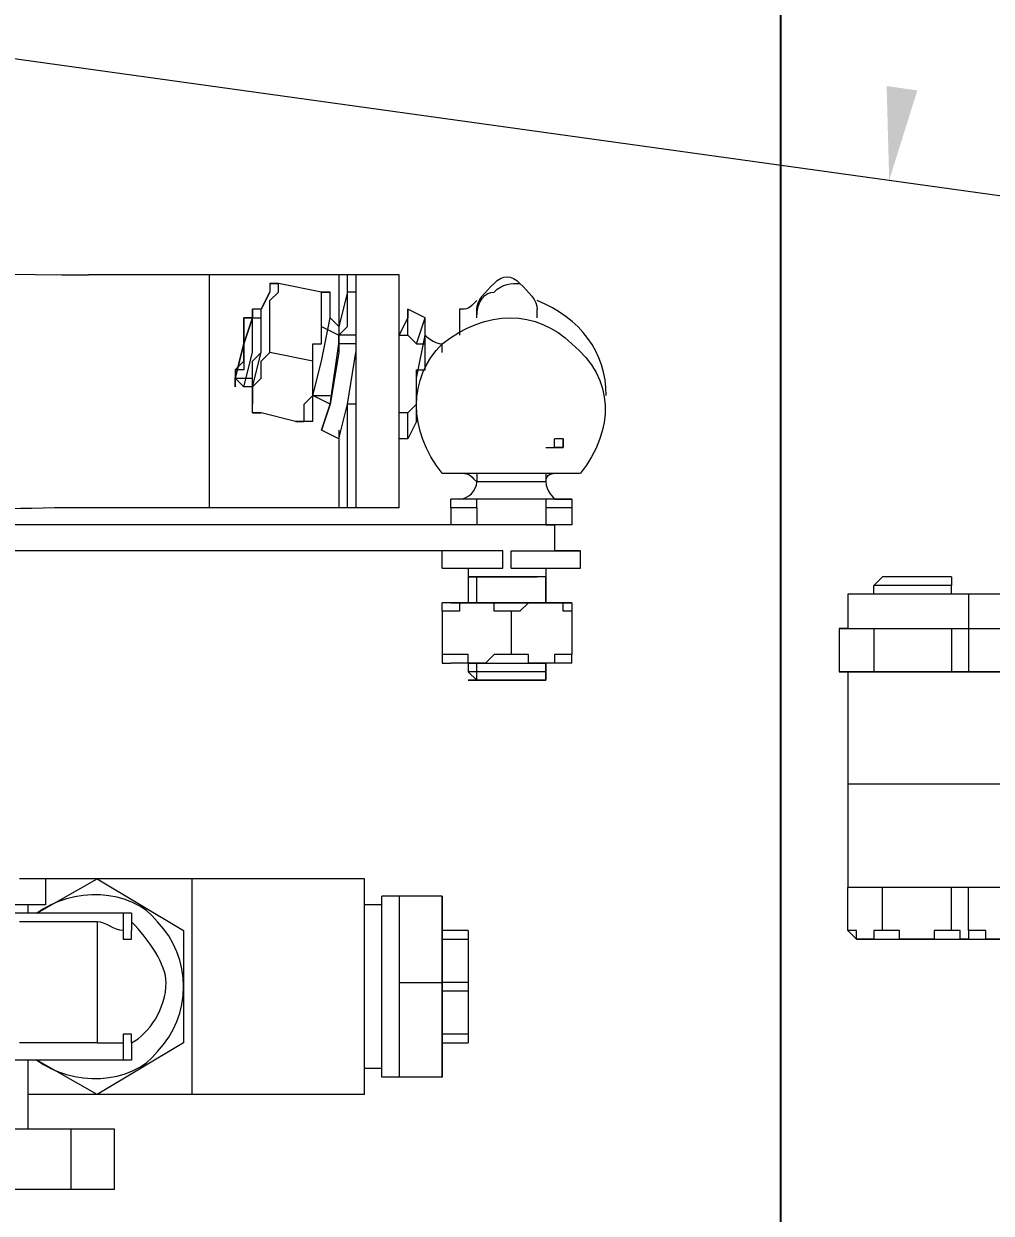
# Model space of a CAD drawing. Header units: millimetres. Extents: x 25083 to 52777, y 24772 to 45779.
# Drawn here: x 39126.1 to 39167.7, y 33755.4 to 33806.6 of the extents above; entities that cross this region are included whole.
import ezdxf

# ---------------------------------------------------------------- set-up
doc = ezdxf.new("R2010")
doc.units = ezdxf.units.MM
doc.layers.add('小车', color=7, linetype='Continuous')
doc.styles.get("Standard").update_dxf_attribs({"font": ''})
doc.styles.add('标准', font='', dxfattribs={"width": 0.667})
doc.styles.get('Standard').set_extended_font_data('SimSun')
doc.styles.get('标准').set_extended_font_data('FangSong_GB2312')
doc.dimstyles.new('ISO-25', dxfattribs={"dimtxt": 2.5, "dimasz": 2.5, "dimexe": 1.25, "dimexo": 0.625, "dimtad": 1, "dimtxsty": 'Standard', "dimcen": 2.5, "dimadec": 0, "dimazin": 0, "dimtfac": 1, "dimtmove": 0, "dimatfit": 3, "dimfxl": 1, "dimarcsym": 0})
doc.dimstyles.new('标准', dxfattribs={"dimtxt": 35, "dimasz": 4, "dimexe": 2, "dimexo": 0, "dimtad": 1, "dimdec": 1, "dimzin": 9, "dimdsep": 46, "dimtxsty": '标准', "dimcen": 0, "dimdle": 6, "dimazin": 2, "dimtfac": 1, "dimtdec": 1, "dimtmove": 0, "dimatfit": 3, "dimfxl": 1, "dimtolj": 1, "dimtzin": 0, "dimarcsym": 0})

# ---------------------------------------------------------------- blocks, each defined once
blk = doc.blocks.new('*D925')
at = {"color": 0, "lineweight": -2}
for p, q in [((29677.862, 34881.662), (29677.862, 32448.293)), ((40733.017, 34757.645), (40733.017, 32448.293)), ((29680.362, 32449.543), (40730.517, 32449.543))]:
    blk.add_line(p, q, dxfattribs=at)
at = {"color": 0}
for points in [[(29680.362, 32449.96), (29680.362, 32449.127), (29677.862, 32449.543)], [(40730.517, 32449.127), (40730.517, 32449.96), (40733.017, 32449.543)]]:
    blk.add_solid(points, dxfattribs=at)
at = {"layer": 'DEFPOINTS', "color": 0}
for p in [(29677.862, 34882.287), (40733.017, 34758.27), (40733.017, 32449.543)]:
    blk.add_point(p, dxfattribs=at)
at = {"color": 0, "insert": (35205.439, 32451.628), "char_height": 2.5, "attachment_point": 5}
blk.add_mtext('11055,15', dxfattribs=at)
blk = doc.blocks.new('zw$D2F4')
at = {"color": 7, "lineweight": 0}
for points in [[(577.092, 360.961), (577.092, 395.126)], [(612, 355.762), (612, 355.019)], [(614.599, 355.019), (614.599, 354.648)], [(611.257, 352.42), (611.257, 351.677)], [(614.228, 352.048), (613.856, 351.306)], [(602.344, 345.364), (602.344, 345.735)], [(599.002, 345.364), (599.745, 345.364)], [(599.002, 345.364), (599.002, 344.993)], [(602.344, 345.364), (603.458, 345.364)], [(602.344, 344.993), (602.344, 345.364)], [(603.458, 343.878), (603.458, 345.364)], [(603.458, 345.364), (603.458, 343.878)], [(599.002, 344.993), (599.002, 344.621)], [(599.002, 344.621), (599.002, 344.25)], [(602.344, 344.621), (602.344, 344.993)], [(602.344, 344.25), (602.344, 344.621)], [(599.002, 344.25), (599.002, 343.507)], [(602.344, 343.507), (602.344, 344.25)], [(599.002, 343.507), (599.002, 343.136)], [(602.344, 343.136), (602.344, 343.507)], [(603.458, 343.878), (603.458, 342.764)], [(603.458, 342.764), (603.458, 343.878)], [(599.002, 343.136), (599.002, 342.764)], [(602.344, 342.764), (602.344, 343.136)], [(599.002, 342.764), (599.002, 342.393)], [(602.344, 342.393), (602.344, 342.764)], [(599.002, 342.393), (599.745, 342.393)], [(602.344, 342.393), (603.458, 342.393)]]:
    blk.add_lwpolyline(points, dxfattribs=at)
at = {"color": 7, "lineweight": 5}
for points in [[(579.691, 360.961), (579.691, 395.126)], [(605.687, 345.364), (605.687, 384.728)], [(604.572, 344.25), (604.572, 379.158)], [(589.347, 363.932), (589.347, 369.131)], [(582.662, 360.218), (582.662, 365.417)], [(583.405, 361.704), (583.405, 365.046)], [(588.604, 361.704), (588.604, 365.046)], [(588.975, 360.218), (588.975, 365.417)], [(590.461, 350.192), (590.461, 365.046)], [(579.691, 364.675), (582.662, 364.675)], [(581.177, 350.192), (581.177, 364.675)], [(588.975, 364.675), (589.347, 364.675)], [(581.177, 361.704), (582.662, 364.303)], [(588.975, 364.303), (590.461, 361.704)], [(590.461, 363.932), (589.347, 363.932)], [(577.092, 362.818), (579.691, 362.818)], [(606.429, 348.706), (606.429, 362.075)], [(616.456, 348.706), (616.456, 362.075)], [(583.405, 357.99), (581.177, 361.704)], [(588.604, 361.704), (583.405, 361.704)], [(590.461, 361.704), (588.233, 357.99)], [(577.092, 360.961), (579.691, 360.961)], [(583.405, 360.59), (582.662, 360.59)], [(583.405, 360.218), (583.776, 360.218), (583.776, 360.59), (583.405, 360.59)], [(588.233, 360.59), (587.861, 360.59), (587.861, 360.218), (588.233, 360.218)], [(588.975, 360.59), (588.233, 360.59)], [(583.405, 360.218), (582.662, 360.218)], [(588.975, 360.218), (588.233, 360.218)], [(588.233, 357.99), (583.405, 357.99)], [(581.177, 357.619), (590.461, 357.619)], [(616.456, 356.876), (606.429, 356.876)], [(611.628, 355.762), (612, 355.762)], [(612, 355.762), (611.628, 355.762)], [(611.628, 355.391), (612, 355.762)], [(613.485, 355.391), (612.371, 355.391), (612.371, 355.762), (612, 355.762)], [(613.485, 355.391), (612.371, 355.391), (612.371, 355.762), (612, 355.762)], [(613.485, 355.391), (612, 355.762)], [(612, 355.762), (613.485, 355.391)], [(612.371, 355.762), (612.742, 355.391)], [(611.628, 355.391), (613.114, 355.019)], [(611.628, 355.019), (611.628, 355.391)], [(612.742, 355.391), (613.114, 355.391)], [(613.114, 355.391), (613.485, 355.391)], [(614.599, 355.019), (614.599, 355.391), (613.485, 355.391)], [(613.485, 355.391), (614.228, 355.391)], [(614.599, 355.019), (614.599, 355.391), (614.228, 355.391), (613.485, 355.391)], [(613.485, 355.391), (614.599, 355.019)], [(614.599, 355.019), (613.485, 355.391)], [(614.228, 355.391), (614.599, 355.391)], [(614.599, 355.391), (614.599, 355.019)], [(610.514, 355.019), (610.514, 354.648)], [(610.514, 354.648), (610.514, 355.019), (611.628, 355.019), (612, 354.648), (612.742, 354.648), (613.114, 354.276)], [(610.514, 355.019), (610.886, 355.019)], [(611.628, 355.019), (610.886, 355.019)], [(610.886, 355.019), (611.628, 355.019)], [(611.628, 355.019), (612.371, 355.019)], [(611.628, 355.019), (613.114, 354.648)], [(611.628, 355.019), (613.114, 354.648)], [(612.371, 355.019), (612.742, 355.019)], [(612.742, 355.019), (613.114, 354.648)], [(613.114, 355.019), (614.97, 355.019)], [(614.97, 355.019), (614.599, 355.019)], [(614.599, 355.019), (614.97, 355.019)], [(614.97, 355.019), (614.599, 355.019)], [(614.97, 354.648), (614.97, 355.019)], [(610.143, 353.162), (610.514, 354.648)], [(612.742, 352.42), (613.114, 354.276)], [(613.114, 354.648), (613.856, 354.648), (614.228, 354.648)], [(613.114, 354.648), (614.97, 354.648)], [(613.114, 354.648), (614.97, 354.648)], [(613.114, 354.276), (615.342, 354.276), (615.713, 353.905), (616.085, 353.905)], [(614.228, 354.648), (614.599, 354.648)], [(614.599, 354.648), (614.97, 354.648)], [(614.97, 354.648), (615.713, 354.276)], [(615.713, 354.276), (614.97, 354.648)], [(616.085, 354.276), (615.713, 354.276)], [(616.085, 354.276), (616.085, 353.905)], [(616.085, 353.905), (616.085, 354.276)], [(615.713, 352.048), (616.085, 353.905)], [(615.713, 352.048), (616.085, 353.905)], [(610.143, 352.791), (610.143, 353.162)], [(610.143, 353.162), (610.143, 352.791), (610.886, 352.791), (611.257, 352.42), (612.371, 352.42), (612.742, 352.42)], [(610.143, 352.42), (610.143, 352.791)], [(610.143, 352.42), (611.257, 352.42)], [(610.886, 351.677), (611.257, 352.42)], [(611.257, 352.42), (612.742, 352.048)], [(612.742, 352.42), (613.485, 352.42), (613.485, 352.048), (614.97, 352.048), (615.342, 352.048), (615.713, 352.048)], [(609.4, 351.306), (609.771, 352.048)], [(610.886, 351.677), (609.771, 352.048)], [(609.771, 352.048), (610.886, 351.677)], [(610.886, 351.677), (613.485, 351.306)], [(613.114, 351.306), (610.886, 351.677)], [(612.742, 352.048), (614.599, 351.677)], [(614.228, 351.306), (614.599, 351.677)], [(614.599, 351.677), (615.342, 351.677)], [(615.342, 351.677), (615.713, 351.677)], [(615.713, 351.677), (615.713, 352.048)], [(615.713, 352.048), (615.713, 351.677)], [(609.771, 351.306), (606.429, 351.306)], [(609.4, 351.306), (610.886, 350.934)], [(613.485, 351.306), (613.114, 351.306)], [(613.856, 351.306), (613.485, 351.306)], [(613.485, 351.306), (613.856, 351.306)], [(613.485, 350.563), (613.485, 351.306)], [(614.228, 351.306), (613.856, 351.306)], [(613.856, 351.306), (614.228, 350.934)], [(613.856, 350.563), (613.856, 351.306)], [(616.456, 351.306), (614.228, 351.306)], [(615.713, 350.934), (614.228, 351.306)], [(606.429, 350.934), (610.886, 350.934)], [(610.886, 350.934), (613.114, 350.563)], [(610.886, 350.563), (610.886, 350.934)], [(614.228, 350.934), (615.713, 350.934)], [(614.97, 350.934), (616.456, 350.934)], [(615.713, 350.563), (615.713, 350.934)], [(581.177, 350.192), (590.461, 350.192)], [(582.291, 349.449), (582.291, 350.192)], [(589.347, 349.449), (589.347, 350.192)], [(616.456, 350.563), (606.429, 350.563)], [(581.92, 349.449), (589.718, 349.449)], [(581.92, 348.706), (581.92, 349.449)], [(589.718, 348.706), (589.718, 349.449)], [(589.718, 348.706), (581.92, 348.706)], [(581.92, 346.849), (581.92, 348.706)], [(586.004, 348.706), (586.004, 346.849)], [(589.718, 346.849), (589.718, 348.706)], [(606.429, 348.706), (616.456, 348.706)], [(609.4, 348.335), (609.4, 348.706)], [(610.514, 348.335), (610.514, 348.706)], [(613.114, 348.706), (613.485, 348.706)], [(613.485, 348.706), (613.856, 348.706)], [(613.485, 348.706), (613.856, 348.706), (613.856, 348.335)], [(613.485, 348.706), (613.856, 348.706)], [(613.485, 348.706), (613.856, 348.706)], [(613.856, 348.706), (614.599, 348.335)], [(614.599, 348.335), (613.856, 348.706)], [(613.856, 348.706), (614.599, 348.335)], [(614.599, 348.335), (613.856, 348.706)], [(609.4, 348.335), (610.514, 348.335)], [(609.4, 348.335), (610.514, 348.335)], [(610.143, 347.963), (609.4, 348.335)], [(610.514, 348.335), (610.886, 347.963), (612, 347.963)], [(613.485, 347.963), (613.856, 348.335)], [(613.856, 348.335), (614.97, 348.335)], [(614.599, 347.592), (614.97, 348.335)], [(610.143, 347.963), (612, 347.963)], [(612, 347.963), (612.371, 347.963), (612.371, 347.592), (613.485, 347.592)], [(612, 347.963), (613.856, 347.592)], [(613.485, 347.963), (614.599, 347.592)], [(613.485, 347.963), (613.485, 347.592)], [(613.485, 347.592), (614.599, 347.592)], [(613.856, 347.592), (614.599, 347.592)], [(589.718, 346.849), (581.92, 346.849)], [(581.92, 346.849), (583.776, 346.849)], [(583.405, 346.849), (583.405, 345.735)], [(583.776, 345.735), (583.776, 346.849)], [(583.776, 346.849), (586.004, 346.849)], [(585.633, 346.849), (585.633, 345.735)], [(586.004, 345.735), (586.004, 346.849)], [(586.004, 346.849), (587.861, 346.849)], [(587.861, 346.849), (587.861, 345.735)], [(587.861, 346.849), (589.718, 346.849)], [(588.233, 345.735), (588.233, 346.849)], [(600.116, 346.849), (599.745, 346.849)], [(600.116, 343.878), (600.116, 344.621), (599.745, 344.993), (599.745, 345.735), (600.116, 345.735), (600.116, 346.107), (600.116, 346.478), (600.116, 346.849)], [(599.745, 346.849), (599.745, 346.478)], [(601.973, 346.849), (600.116, 346.849)], [(601.973, 346.849), (602.344, 346.849)], [(601.973, 343.878), (601.973, 344.621), (602.344, 344.621), (602.344, 346.107), (601.973, 346.107), (601.973, 346.478), (601.973, 346.849)], [(602.344, 346.478), (602.344, 346.849)], [(603.83, 346.849), (604.572, 346.849)], [(603.83, 346.849), (603.83, 344.25)], [(607.915, 346.849), (607.915, 343.878)], [(613.114, 346.849), (613.485, 346.849)], [(599.745, 345.735), (599.745, 346.478)], [(602.344, 346.478), (602.344, 345.735)], [(602.344, 345.735), (602.344, 346.478)], [(605.687, 345.364), (605.687, 346.478)], [(606.429, 346.478), (605.687, 346.478)], [(605.687, 345.735), (605.687, 346.478)], [(606.429, 345.364), (606.429, 346.478)], [(606.429, 346.478), (606.801, 346.478)], [(606.801, 345.364), (606.801, 346.478)], [(606.801, 346.107), (606.801, 346.478)], [(606.801, 343.878), (606.801, 346.107)], [(614.599, 346.107), (613.856, 346.107)], [(614.599, 346.107), (613.856, 346.107)], [(614.97, 346.107), (614.599, 346.107)], [(588.233, 345.735), (583.405, 345.735)], [(599.373, 345.735), (599.002, 345.364)], [(599.745, 345.735), (599.373, 345.735)], [(599.373, 343.878), (599.373, 345.735)], [(603.83, 345.735), (602.344, 345.735)], [(602.344, 343.878), (602.344, 345.735)], [(603.458, 345.364), (603.458, 345.735)], [(603.458, 345.735), (603.458, 345.364)], [(605.687, 345.364), (605.687, 345.735)], [(599.002, 345.364), (599.002, 344.621), (599.002, 343.878)], [(599.002, 343.878), (599.002, 345.364)], [(603.458, 343.878), (603.458, 344.993), (603.458, 345.364)], [(603.458, 345.364), (603.458, 344.621), (603.458, 343.878)], [(606.429, 345.364), (605.687, 345.364)], [(605.687, 342.393), (605.687, 345.364)], [(606.429, 345.364), (606.801, 345.364)], [(606.801, 343.878), (606.801, 345.364)], [(607.915, 345.364), (607.543, 345.364)], [(607.543, 343.878), (607.543, 345.364)], [(614.599, 345.364), (614.97, 345.364)], [(603.83, 344.25), (604.572, 344.25)], [(599.002, 343.878), (599.002, 343.136), (599.002, 342.393)], [(599.002, 342.393), (599.002, 343.878)], [(599.373, 342.393), (599.373, 343.878)], [(600.116, 341.279), (600.116, 342.022), (599.745, 342.022), (599.745, 343.136), (600.116, 343.136), (600.116, 343.507), (600.116, 343.878)], [(601.973, 343.878), (600.116, 343.878)], [(601.973, 341.279), (601.973, 341.65), (602.344, 341.65), (602.344, 343.136), (601.973, 343.507), (601.973, 343.878)], [(602.344, 342.393), (602.344, 343.878)], [(603.458, 342.393), (603.458, 343.136), (603.458, 343.878)], [(603.83, 343.878), (604.572, 343.878)], [(603.83, 343.878), (603.83, 340.908)], [(606.801, 342.393), (606.801, 343.878)], [(606.801, 342.022), (606.801, 343.878)], [(607.543, 342.393), (607.543, 343.878)], [(607.915, 343.878), (607.915, 340.908)], [(599.373, 342.393), (599.002, 342.393)], [(599.745, 342.393), (599.373, 342.393)], [(599.745, 341.279), (599.745, 342.393)], [(603.83, 342.393), (602.344, 342.393)], [(602.344, 342.393), (602.344, 341.279)], [(602.344, 341.279), (602.344, 342.393)], [(605.687, 342.022), (604.572, 342.022)], [(604.572, 340.908), (604.572, 342.022)], [(604.572, 342.022), (604.572, 340.908)], [(606.429, 342.393), (605.687, 342.393)], [(605.687, 342.393), (605.687, 342.022)], [(605.687, 341.279), (605.687, 342.393)], [(605.687, 342.022), (605.687, 342.393)], [(605.687, 341.279), (605.687, 342.022)], [(606.801, 342.393), (606.429, 342.393)], [(606.429, 341.279), (606.429, 342.393)], [(606.801, 341.279), (606.801, 342.393)], [(606.801, 342.022), (606.801, 341.279)], [(607.915, 342.393), (607.543, 342.393)], [(609.029, 342.022), (609.029, 341.65)], [(609.029, 342.022), (609.4, 342.022)], [(609.029, 341.65), (609.029, 342.022)], [(609.4, 341.65), (609.029, 341.65)], [(609.4, 341.65), (609.029, 341.65)], [(609.029, 341.65), (609.4, 341.65)], [(599.745, 341.279), (600.116, 341.279)], [(601.973, 341.279), (600.116, 341.279)], [(602.344, 341.279), (601.973, 341.279)], [(606.429, 341.279), (605.687, 341.279)], [(606.801, 341.279), (606.429, 341.279)], [(603.83, 340.908), (604.572, 340.908)], [(601.23, 329.767), (599.373, 329.767)], [(599.373, 329.395), (599.373, 329.767)], [(599.373, 329.767), (599.373, 329.024)], [(601.23, 329.395), (601.23, 329.767)], [(601.23, 329.767), (601.23, 329.024)], [(587.861, 329.024), (588.233, 329.395)], [(587.861, 328.653), (587.861, 329.024), (588.233, 329.024), (588.233, 329.395)], [(588.233, 329.395), (590.089, 329.395)], [(599.373, 329.395), (590.089, 329.395)], [(590.089, 246.211), (590.089, 329.395)], [(594.546, 329.395), (594.546, 246.211)], [(599.373, 246.211), (599.373, 329.395)], [(602.716, 329.395), (601.23, 329.395)], [(601.23, 329.395), (601.23, 318.626)], [(602.716, 318.626), (602.716, 329.395)], [(587.861, 329.024), (587.861, 318.626)], [(588.233, 327.91), (588.233, 328.281), (587.861, 328.281), (587.861, 328.653)], [(599.373, 329.024), (599.373, 328.281)], [(601.23, 329.024), (601.23, 328.281)], [(601.23, 328.281), (599.373, 328.281)], [(599.373, 328.281), (599.373, 326.425)], [(601.23, 328.281), (601.23, 326.425)], [(602.716, 328.281), (603.087, 328.281)], [(603.458, 327.91), (603.087, 328.281)], [(603.087, 324.939), (603.087, 328.281)], [(587.861, 326.425), (587.861, 327.167), (588.233, 327.167), (588.233, 327.91)], [(588.233, 327.91), (590.089, 327.91)], [(603.458, 324.939), (603.458, 327.91)], [(588.233, 324.939), (588.233, 325.682), (587.861, 325.682), (587.861, 326.425)], [(599.373, 326.425), (599.373, 324.939)], [(601.23, 326.425), (601.23, 324.939)], [(587.861, 324.196), (587.861, 324.568), (588.233, 324.568), (588.233, 324.939)], [(588.233, 324.939), (590.089, 324.939)], [(601.23, 324.939), (599.373, 324.939)], [(599.373, 324.939), (599.373, 324.196)], [(601.23, 324.939), (601.23, 324.196)], [(602.716, 324.939), (603.087, 324.939)], [(603.458, 324.939), (603.087, 324.939)], [(588.233, 324.196), (587.861, 324.196)], [(587.861, 322.711), (587.861, 323.454), (588.233, 323.454), (588.233, 324.196)], [(588.233, 324.196), (590.089, 324.196)], [(601.23, 324.196), (599.373, 324.196)], [(599.373, 324.196), (599.373, 322.711)], [(602.716, 324.196), (601.23, 324.196)], [(601.23, 324.196), (601.23, 322.711)], [(601.23, 324.196), (601.23, 323.825)], [(601.23, 323.825), (601.23, 323.454)]]:
    blk.add_lwpolyline(points, dxfattribs=at)
blk.add_lwpolyline([(599.002, 345.364), (599.002, 345.735)], close=True, dxfattribs=at)
for points in [[(619.798, 398.84), (617.57, 386.956), (616.456, 374.33), (616.456, 362.075)], [(606.429, 362.075), (606.429, 367.274), (606.058, 372.473), (605.687, 377.301)], [(582.662, 364.675), (582.662, 364.675), (582.662, 364.675), (582.662, 364.675)], [(588.975, 364.675), (588.975, 364.675), (588.975, 364.675), (588.975, 364.675)], [(582.662, 364.303), (581.548, 362.818), (581.548, 360.218), (583.034, 359.104)], [(588.604, 359.104), (590.089, 360.218), (590.089, 362.818), (588.975, 364.303)], [(583.405, 361.704), (583.405, 361.332), (583.405, 360.961), (583.405, 360.59)], [(588.233, 360.59), (588.233, 360.961), (588.604, 361.332), (588.604, 361.704)], [(583.405, 360.218), (583.776, 359.476), (584.89, 358.733), (586.004, 358.733)], [(586.004, 358.733), (586.747, 358.733), (587.861, 359.476), (588.604, 360.218)], [(583.034, 359.104), (584.519, 357.619), (587.119, 357.619), (588.604, 359.104)], [(613.856, 348.706), (613.856, 348.706), (613.856, 348.706), (613.856, 348.706)], [(607.915, 346.849), (609.771, 348.335), (612, 348.335), (613.485, 346.849)], [(609.4, 348.335), (609.4, 348.335), (609.4, 348.335), (609.4, 348.335)], [(614.97, 348.335), (614.97, 348.335), (614.97, 348.335), (614.599, 348.335)], [(610.514, 347.963), (610.143, 347.963), (610.143, 347.963), (610.143, 347.963)], [(613.856, 347.592), (613.856, 347.592), (613.485, 347.221), (613.485, 346.849)], [(614.599, 347.592), (614.599, 347.592), (614.599, 347.592), (614.599, 347.592)], [(613.485, 346.849), (614.97, 344.993), (614.97, 342.764), (613.485, 341.279)], [(606.801, 346.107), (606.801, 345.735), (607.172, 345.364), (607.543, 345.364)], [(607.915, 346.107), (607.915, 345.735), (607.915, 345.735), (607.543, 345.364)], [(607.915, 346.107), (607.915, 346.107), (607.915, 346.107), (607.915, 346.107)], [(615.342, 345.364), (614.97, 345.735), (614.97, 345.735), (614.97, 346.107)], [(599.745, 345.735), (599.745, 344.993), (599.745, 344.621), (599.745, 343.878)], [(602.344, 345.735), (602.344, 344.993), (602.344, 344.621), (602.344, 343.878)], [(605.687, 345.735), (605.687, 345.735), (605.687, 345.735), (605.687, 345.735)], [(614.599, 345.364), (614.599, 345.364), (614.599, 345.364), (614.599, 345.364)], [(614.599, 345.364), (615.342, 345.364), (615.713, 344.993), (615.713, 344.621)], [(614.97, 345.364), (615.342, 345.364), (615.713, 344.993), (616.085, 344.621)], [(615.713, 344.621), (616.085, 344.25), (616.085, 343.878), (616.085, 343.507)], [(616.085, 344.621), (616.456, 344.25), (616.456, 343.878), (616.085, 343.507)], [(599.745, 343.878), (599.745, 343.507), (599.745, 342.764), (599.745, 342.393)], [(602.344, 343.878), (602.344, 343.507), (602.344, 342.764), (602.344, 342.393)], [(604.572, 343.878), (604.572, 343.136), (604.572, 342.393), (604.572, 342.022)], [(616.085, 343.507), (615.713, 343.136), (615.342, 342.764), (614.97, 342.764)], [(616.085, 343.507), (615.713, 343.136), (615.342, 342.764), (614.97, 342.764)], [(611.257, 339.793), (613.114, 339.793), (614.599, 340.908), (615.342, 342.764)], [(614.599, 342.764), (614.599, 342.764), (614.599, 342.764), (614.97, 342.764)], [(607.543, 342.393), (607.172, 342.393), (606.801, 342.022), (606.801, 342.022)], [(607.543, 342.393), (607.915, 342.393), (607.915, 342.022), (607.915, 342.022)], [(607.915, 342.022), (607.915, 342.022), (607.915, 342.022), (607.915, 342.022)], [(609.029, 342.393), (609.029, 342.393), (609.029, 342.022), (609.029, 342.022)], [(609.029, 342.022), (609.029, 342.022), (609.029, 341.65), (609.029, 341.65)], [(609.4, 341.65), (609.4, 341.65), (609.4, 341.65), (609.4, 342.022)], [(609.4, 341.65), (609.4, 341.65), (609.4, 341.65), (609.4, 342.022)], [(609.029, 341.65), (609.029, 341.65), (609.029, 341.65), (609.029, 341.65)], [(609.029, 341.65), (609.029, 341.65), (609.029, 341.65), (609.029, 341.65)], [(609.4, 341.65), (609.4, 341.65), (609.4, 341.65), (609.4, 341.65)], [(609.4, 341.65), (609.4, 341.65), (609.4, 341.65), (609.4, 341.65)], [(613.485, 341.279), (612, 339.422), (609.771, 339.422), (607.915, 340.908)], [(587.861, 324.196), (587.861, 324.196), (587.861, 324.196), (587.861, 324.196)], [(601.23, 324.196), (601.23, 324.196), (601.23, 324.196), (601.23, 324.196)], [(601.23, 324.196), (601.23, 324.196), (601.23, 324.196), (601.23, 324.196)]]:
    blk.add_open_spline(points, degree=3, dxfattribs=at)
blk = doc.blocks.new('*D468')
at = {"layer": 'DEFPOINTS', "color": 0}
for p in [(36394.726, 116814.498), (36374.449, 116811.675), (36378.59, 116781.931)]:
    blk.add_point(p, dxfattribs=at)
at = {"layer": '小车', "color": 0, "lineweight": -2}
for p, q in [((36394.726, 116814.498), (36388.79, 116857.133)), ((36374.449, 116811.675), (36396.706, 116814.773)), ((36398.315, 116788.715), (36395.277, 116810.536)), ((36378.59, 116781.931), (36400.847, 116785.029))]:
    blk.add_line(p, q, dxfattribs=at)
at = {"layer": '小车', "color": 0}
for points in [[(36395.937, 116810.628), (36394.617, 116810.444), (36394.726, 116814.498)], [(36398.975, 116788.807), (36397.654, 116788.623), (36398.866, 116784.754)]]:
    blk.add_solid(points, dxfattribs=at)
at = {"layer": '小车', "color": 0, "insert": (36409.434, 116840.295), "char_height": 35, "attachment_point": 5, "rotation": 277.9254, "style": '标准'}
blk.add_mtext('\\A1;30', dxfattribs=at)
blk = doc.blocks.new('A$C1A4175F5')
at = {"layer": '小车', "color": 7, "lineweight": 0}
blk.add_lwpolyline([(229.857, 567.502), (686.91, 631.055)], dxfattribs=at)
at = {"layer": '小车'}
dim = blk.add_aligned_dim(p1=(410.909, 592.677), p2=(406.768, 622.421), distance=-20.472, dimstyle='标准', dxfattribs=at)
dim.commit()
dim.dimension.update_dxf_attribs({"geometry": '*D468', "text_midpoint": (441.753, 651.042), "insert": (-35967.681, -116189.253)})
blk = doc.blocks.new('zw$50CE')
blk.add_blockref('zw$D2F4', (22.01, 103.569))
at = {"layer": '小车', "ltscale": 10, "xscale": -1, "rotation": 270}
blk.add_blockref('A$C1A4175F5', (47.032, 0), dxfattribs=at)

msp = doc.modelspace()

# ---------------------------------------------------------------- linework, layer by layer
msp.add_line((39158.63, 33290.649), (39158.63, 34123.983))

# ---------------------------------------------------------------- block references
at = {"rotation": 90}
msp.add_blockref('zw$50CE', (39594.481, 33157.316), dxfattribs=at)

# ---------------------------------------------------------------- dimensions: what is measured, and where the dimension line sits
dim = msp.add_linear_dim(base=(40733.0166, 32449.5434), p1=(29677.8617, 34882.2868), p2=(40733.0166, 34758.2702), dimstyle='ISO-25')
dim.commit()
dim.dimension.update_dxf_attribs({"geometry": '*D925', "text_midpoint": (35205.4391, 32449.5434), "dimtype": 160})

doc.saveas('drawing.dxf')
